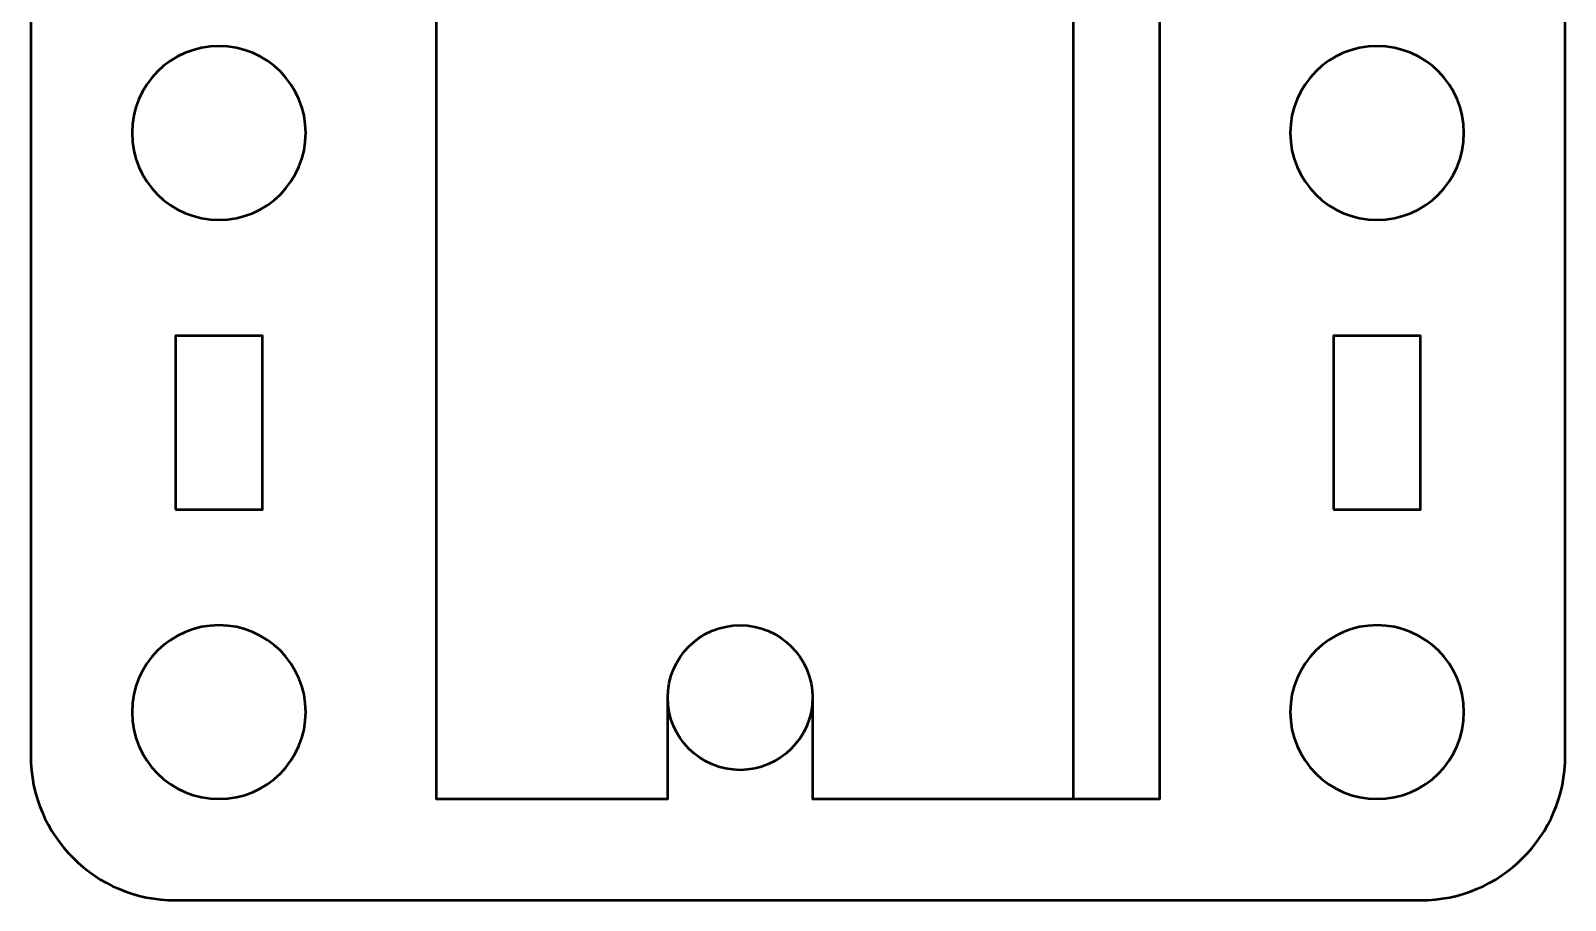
# Model space of a CAD drawing. Header units: centimetres. Extents: x -16.2 to -4.8, y -20.5 to -9.2.
# Drawn here: x -16.15 to -10.85, y -20.5 to -17.5 of the extents above; entities that cross this region are included whole.
import ezdxf

# ---------------------------------------------------------------- set-up
doc = ezdxf.new("R2010")
doc.units = ezdxf.units.CM
doc.header["$MEASUREMENT"] = 0
doc.layers.add('Layer 1', color=7, linetype='Continuous')

msp = doc.modelspace()

# ---------------------------------------------------------------- linework, layer by layer
at = {"layer": 'Layer 1', "color": 30, "lineweight": 53}
msp.add_lwpolyline([(-12.55, -20.15004), (-12.25, -20.15004), (-12.25, -10.55004), (-12.55, -10.55004), (-12.55, -20.15004)], close=True, dxfattribs=at)
at = {"layer": 'Layer 1', "color": 250, "lineweight": 53}
msp.add_ellipse((-13.7, -19.80004), major_axis=(0, 0.25), ratio=1, dxfattribs=at)
msp.add_open_spline([(-16.15003, -19.99996), (-16.15003, -19.99996), (-16.15003, -9.69998), (-16.15003, -9.69998), (-16.15003, -9.69998), (-16.15003, -9.42298), (-15.92694, -9.20002), (-15.64994, -9.20002), (-15.64994, -9.20002), (-15.64994, -9.20002), (-11.35007, -9.20002), (-11.35007, -9.20002), (-11.35007, -9.20002), (-11.07293, -9.20002), (-10.84997, -9.42298), (-10.84997, -9.69998), (-10.84997, -9.69998), (-10.84997, -9.69998), (-10.84997, -19.99996), (-10.84997, -19.99996), (-10.84997, -19.99996), (-10.84997, -20.27696), (-11.07293, -20.50006), (-11.35007, -20.50006), (-11.35007, -20.50006), (-11.35007, -20.50006), (-15.64994, -20.50006), (-15.64994, -20.50006), (-15.64994, -20.50006), (-15.92694, -20.50006), (-16.15003, -20.27696), (-16.15003, -19.99996)], degree=3, knots=[0, 0, 0, 0, 0.125, 0.125, 0.125, 0.125, 0.25, 0.25, 0.25, 0.25, 0.375, 0.375, 0.375, 0.375, 0.5, 0.5, 0.5, 0.5, 0.625, 0.625, 0.625, 0.625, 0.75, 0.75, 0.75, 0.75, 0.875, 0.875, 0.875, 0.875, 1, 1, 1, 1], dxfattribs=at)
at = {"layer": 'Layer 1', "color": 30, "lineweight": 53}
msp.add_open_spline([(-14.75, -10.55004), (-14.75, -10.55004), (-13.95, -10.55004), (-13.95, -10.55004), (-13.95, -10.55004), (-13.95, -10.55004), (-13.95, -10.90004), (-13.95, -10.90004), (-13.95, -10.90004), (-13.95, -11.03809), (-13.83805, -11.15004), (-13.7, -11.15004), (-13.7, -11.15004), (-13.56195, -11.15004), (-13.45, -11.03809), (-13.45, -10.90004), (-13.45, -10.90004), (-13.45, -10.90004), (-13.45, -10.55004), (-13.45, -10.55004), (-13.45, -10.55004), (-13.45, -10.55004), (-12.25, -10.55004), (-12.25, -10.55004), (-12.25, -10.55004), (-12.25, -10.55004), (-12.25, -20.15004), (-12.25, -20.15004), (-12.25, -20.15004), (-12.25, -20.15004), (-13.45, -20.15004), (-13.45, -20.15004), (-13.45, -20.15004), (-13.45, -20.15004), (-13.45, -19.80004), (-13.45, -19.80004), (-13.45, -19.80004), (-13.45, -19.66199), (-13.56195, -19.55004), (-13.7, -19.55004), (-13.7, -19.55004), (-13.83805, -19.55004), (-13.95, -19.66199), (-13.95, -19.80004), (-13.95, -19.80004), (-13.95, -19.80004), (-13.95, -20.15004), (-13.95, -20.15004), (-13.95, -20.15004), (-13.95, -20.15004), (-14.75, -20.15004), (-14.75, -20.15004), (-14.75, -20.15004), (-14.75, -20.15004), (-14.75, -10.55004), (-14.75, -10.55004)], degree=3, knots=[0, 0, 0, 0, 0.0714286, 0.0714286, 0.0714286, 0.0714286, 0.1428571, 0.1428571, 0.1428571, 0.1428571, 0.2142857, 0.2142857, 0.2142857, 0.2142857, 0.2857143, 0.2857143, 0.2857143, 0.2857143, 0.3571429, 0.3571429, 0.3571429, 0.3571429, 0.4285714, 0.4285714, 0.4285714, 0.4285714, 0.5, 0.5, 0.5, 0.5, 0.5714286, 0.5714286, 0.5714286, 0.5714286, 0.6428571, 0.6428571, 0.6428571, 0.6428571, 0.7142857, 0.7142857, 0.7142857, 0.7142857, 0.7857143, 0.7857143, 0.7857143, 0.7857143, 0.8571429, 0.8571429, 0.8571429, 0.8571429, 0.9285714, 0.9285714, 0.9285714, 0.9285714, 1, 1, 1, 1], dxfattribs=at)
at = {"layer": 'Layer 1', "lineweight": 53}
for points in [[(-15.5, -17.54995), (-15.33423, -17.54995), (-15.2, -17.68433), (-15.2, -17.84996), (-15.2, -17.84996), (-15.2, -18.01573), (-15.33423, -18.14996), (-15.5, -18.14996), (-15.5, -18.14996), (-15.66567, -18.14996), (-15.80001, -18.01573), (-15.80001, -17.84996), (-15.80001, -17.84996), (-15.80001, -17.68433), (-15.66567, -17.54995), (-15.5, -17.54995)], [(-11.5, -17.54995), (-11.33433, -17.54995), (-11.2, -17.68433), (-11.2, -17.84996), (-11.2, -17.84996), (-11.2, -18.01573), (-11.33433, -18.14996), (-11.5, -18.14996), (-11.5, -18.14996), (-11.66563, -18.14996), (-11.8, -18.01573), (-11.8, -17.84996), (-11.8, -17.84996), (-11.8, -17.68433), (-11.66563, -17.54995), (-11.5, -17.54995)], [(-15.64994, -19.15001), (-15.64994, -19.15001), (-15.64994, -18.55001), (-15.64994, -18.55001), (-15.64994, -18.55001), (-15.64994, -18.55001), (-15.34993, -18.55001), (-15.34993, -18.55001), (-15.34993, -18.55001), (-15.34993, -18.55001), (-15.34993, -19.15001), (-15.34993, -19.15001), (-15.34993, -19.15001), (-15.34993, -19.15001), (-15.64994, -19.15001), (-15.64994, -19.15001)], [(-11.65007, -19.15001), (-11.65007, -19.15001), (-11.65007, -18.55001), (-11.65007, -18.55001), (-11.65007, -18.55001), (-11.65007, -18.55001), (-11.35007, -18.55001), (-11.35007, -18.55001), (-11.35007, -18.55001), (-11.35007, -18.55001), (-11.35007, -19.15001), (-11.35007, -19.15001), (-11.35007, -19.15001), (-11.35007, -19.15001), (-11.65007, -19.15001), (-11.65007, -19.15001)], [(-15.5, -19.55003), (-15.33423, -19.55003), (-15.2, -19.68426), (-15.2, -19.85003), (-15.2, -19.85003), (-15.2, -20.01569), (-15.33423, -20.15003), (-15.5, -20.15003), (-15.5, -20.15003), (-15.66567, -20.15003), (-15.80001, -20.01569), (-15.80001, -19.85003), (-15.80001, -19.85003), (-15.80001, -19.68426), (-15.66567, -19.55003), (-15.5, -19.55003)], [(-11.5, -19.55003), (-11.33433, -19.55003), (-11.2, -19.68426), (-11.2, -19.85003), (-11.2, -19.85003), (-11.2, -20.01569), (-11.33433, -20.15003), (-11.5, -20.15003), (-11.5, -20.15003), (-11.66563, -20.15003), (-11.8, -20.01569), (-11.8, -19.85003), (-11.8, -19.85003), (-11.8, -19.68426), (-11.66563, -19.55003), (-11.5, -19.55003)]]:
    msp.add_open_spline(points, degree=3, knots=[0, 0, 0, 0, 0.25, 0.25, 0.25, 0.25, 0.5, 0.5, 0.5, 0.5, 0.75, 0.75, 0.75, 0.75, 1, 1, 1, 1], dxfattribs=at)

doc.saveas('drawing.dxf')
